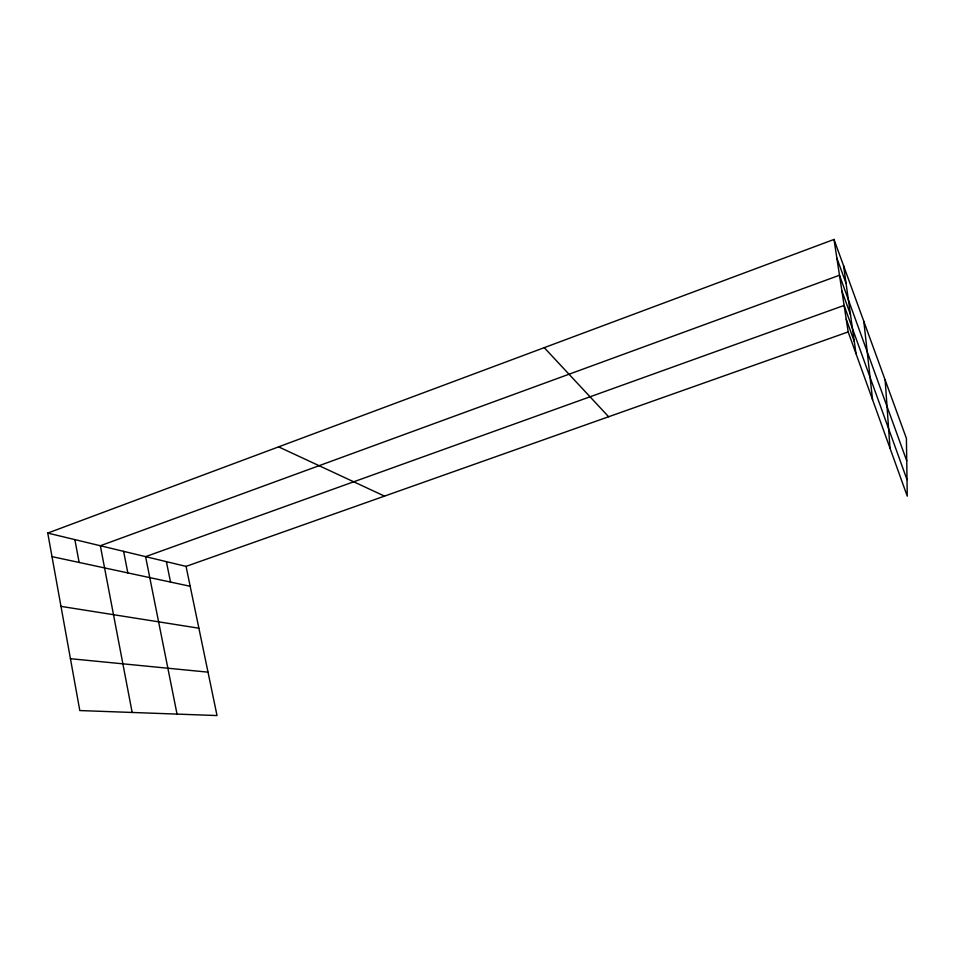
<?xml version="1.0" encoding="UTF-8"?>
<svg xmlns="http://www.w3.org/2000/svg" width="955" height="955" viewBox="0 0 955 955"><rect width="100%" height="100%" fill="white"/><g stroke="black" fill="none" stroke-linecap="round" stroke-linejoin="round"><path stroke-width="1.43" d="M47.75 533.081L186.058 566.387L217.024 715.558L79.802 710.556L47.75 533.081L834.002 239.442L906.414 438.393L907.25 496.146L848.171 331.922L834.002 239.442M186.058 566.387L848.171 331.922M70.431 658.699L208.011 672.153M60.989 606.377L198.891 628.211M52 556.634L190.188 586.286M278.609 446.868L384.507 496.111M544.243 347.656L608.633 416.738M836.843 258.005L846.058 283.384M906.737 460.859L839.493 275.243L100.335 545.747L132.16 712.466M841.88 290.833L850.487 314.649M907.011 479.685L844.113 305.421L145.59 556.646L177.033 714.101M846.202 319.089L854.295 341.532M166.373 561.647L170.539 582.061M123.613 551.345L127.827 572.905M74.872 539.611L79.122 562.459M843.563 265.693L856.014 353.744M863.798 321.286L872.584 399.799M885.154 379.983L890 448.205"/></g></svg>
